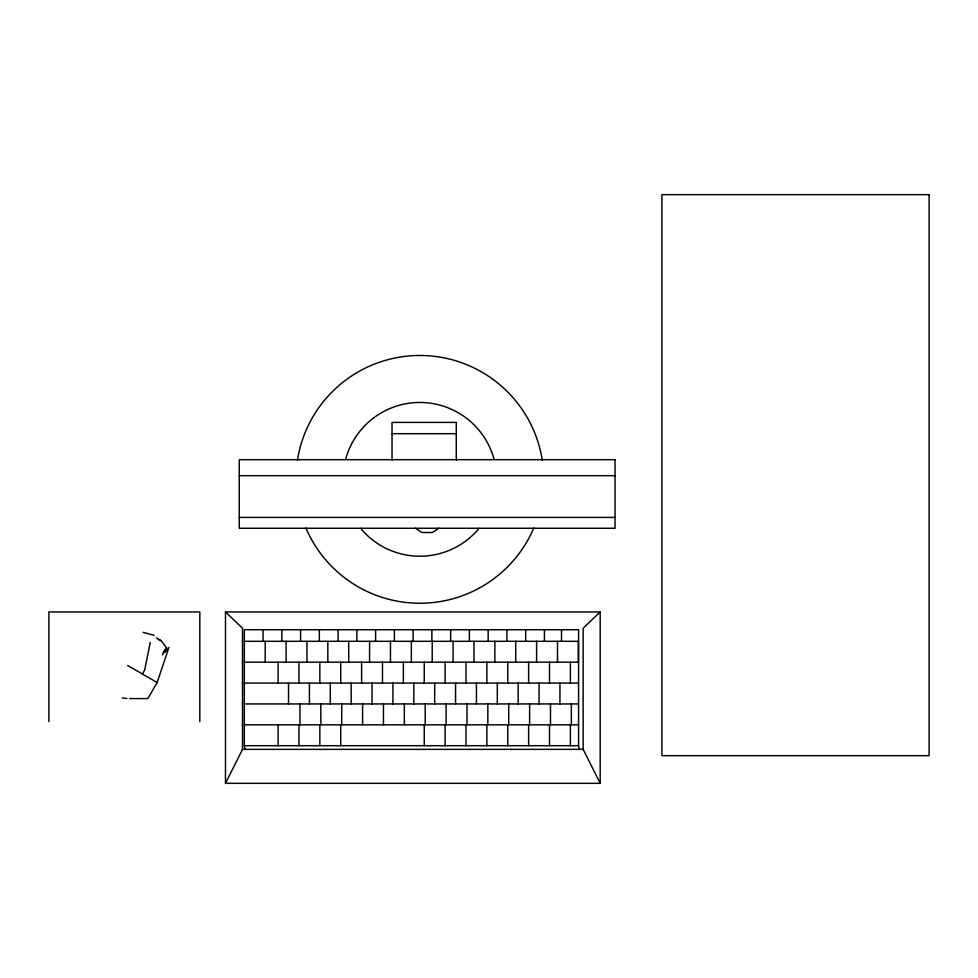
<?xml version="1.0" encoding="UTF-8"?>
<svg xmlns="http://www.w3.org/2000/svg" width="978" height="978" viewBox="0 0 978 978"><rect width="100%" height="100%" fill="white"/><g stroke="black" fill="none" stroke-linecap="round" stroke-linejoin="round"><path stroke-width="1.47" d="M150.282 642.314L144.671 670.052L142.385 674.001M129.817 698.585L147.861 698.585L157.14 682.522L168.913 647.485L165.221 652.13M225.478 783.341L242.52 749.368L242.507 628.182L225.478 611.959L225.478 783.341L600.186 783.341L600.186 611.959L225.478 611.959M162.409 654.954L166.541 647.778L161.138 640.724L156.443 637.876M163.13 652.595L166.541 647.778M600.186 611.959L583.157 628.182L583.157 749.368L600.186 783.341M438.865 528.254L432.374 532.509L421.921 532.509L415.442 528.254M392.031 433.682L456.261 433.682M239.255 475.675L615.04 475.675M239.255 517.423L615.04 517.423M244.317 641.311L578.573 641.311M244.317 662.192L578.573 662.192M244.317 683.072L578.573 683.072M244.317 703.94L578.573 703.94M244.317 724.82L578.573 724.82M578.573 745.701L578.573 629.722L244.317 629.722L244.317 745.701L578.573 745.701L579.343 749.368M242.52 749.368L583.157 749.368M122.25 697.999L126.798 698.439M143.179 632.35L154.072 635.321M158.375 639.514L161.138 640.724M127.641 665.492L157.14 682.522M244.317 745.701L245.087 749.368M578.365 641.311L578.365 662.192M571.36 703.94L571.36 724.82M570.382 662.192L570.382 683.072M570.382 724.82L570.382 745.701M561.506 629.722L561.506 641.311M559.942 683.072L559.942 703.94M557.484 641.311L557.484 662.192M550.492 703.94L550.492 724.82M549.514 662.192L549.514 683.072M549.514 724.82L549.514 745.701M544.428 629.722L544.428 641.311M539.074 683.072L539.074 703.94M536.604 641.311L536.604 662.192M529.611 703.94L529.611 724.82M528.633 662.192L528.633 683.072M528.633 724.82L528.633 745.701M525.675 629.722L525.675 641.311M518.193 683.072L518.193 703.94M515.724 641.311L515.724 662.192M508.731 703.94L508.731 724.82M507.753 662.192L507.753 683.072M507.753 724.82L507.753 745.701M506.91 629.722L506.91 641.311M497.313 683.072L497.313 703.94M494.856 641.311L494.856 662.192M488.156 629.722L488.156 641.311M487.851 703.94L487.851 724.82M486.873 662.192L486.873 683.072M486.873 724.82L486.873 745.701M476.433 683.072L476.433 703.94M473.975 641.311L473.975 662.192M469.403 629.722L469.403 641.311M466.983 703.94L466.983 724.82M465.993 662.192L465.993 683.072M465.993 724.82L465.993 745.701M456.261 460.137L456.261 422.398L392.031 422.398L392.031 460.137M455.565 683.072L455.565 703.94M453.095 641.311L453.095 662.192M450.638 629.722L450.638 641.311M446.102 703.94L446.102 724.82M445.124 662.192L445.124 683.072M445.124 724.82L445.124 745.701M434.684 683.072L434.684 703.94M432.215 641.311L432.215 662.192M431.885 629.722L431.885 641.311M425.222 703.94L425.222 724.82M424.244 662.192L424.244 683.072M424.244 724.82L424.244 745.701M413.804 683.072L413.804 703.94M413.132 629.722L413.132 641.311M411.335 641.311L411.335 662.192M404.342 703.94L404.342 724.82M403.364 662.192L403.364 683.072M394.378 629.722L394.378 641.311M392.924 683.072L392.924 703.94M390.466 641.311L390.466 662.192M383.462 703.94L383.462 724.82M382.484 662.192L382.484 683.072M375.613 629.722L375.613 641.311M372.043 683.072L372.043 703.94M369.586 641.311L369.586 662.192M362.594 703.94L362.594 724.82M361.615 662.192L361.615 683.072M356.86 629.722L356.86 641.311M351.175 683.072L351.175 703.94M348.706 641.311L348.706 662.192M341.713 703.94L341.713 724.82M340.735 662.192L340.735 683.072M340.735 724.82L340.735 745.701M338.107 629.722L338.107 641.311M330.295 683.072L330.295 703.94M327.826 641.311L327.826 662.192M320.833 703.94L320.833 724.82M319.855 662.192L319.855 683.072M319.855 724.82L319.855 745.701M319.341 629.722L319.341 641.311M309.415 683.072L309.415 703.94M306.958 641.311L306.958 662.192M300.588 629.722L300.588 641.311M299.953 703.94L299.953 724.82M298.975 662.192L298.975 683.072M298.975 724.82L298.975 745.701M288.534 683.072L288.534 703.94M286.077 641.311L286.077 662.192M281.835 629.722L281.835 641.311M278.107 662.192L278.107 683.072M278.107 724.82L278.107 745.701M265.197 641.311L265.197 662.192M263.082 629.722L263.082 641.311M199.818 721.605L199.818 611.959L48.9 611.959L48.9 721.605M533.756 528.132A123.9 123.9 0 0 1 305.967 528.132M297.446 460.247A123.9 123.9 0 0 1 542.277 460.247M479.037 528.401A76.859 76.859 0 0 1 360.686 528.401M345.613 459.464A76.859 76.859 0 0 1 494.11 459.464M929.1 194.659L661.91 194.659L661.91 755.664L929.1 755.664L929.1 194.659M615.04 459.684L239.255 459.684L239.255 528.254L615.04 528.254L615.04 459.684"/></g></svg>
